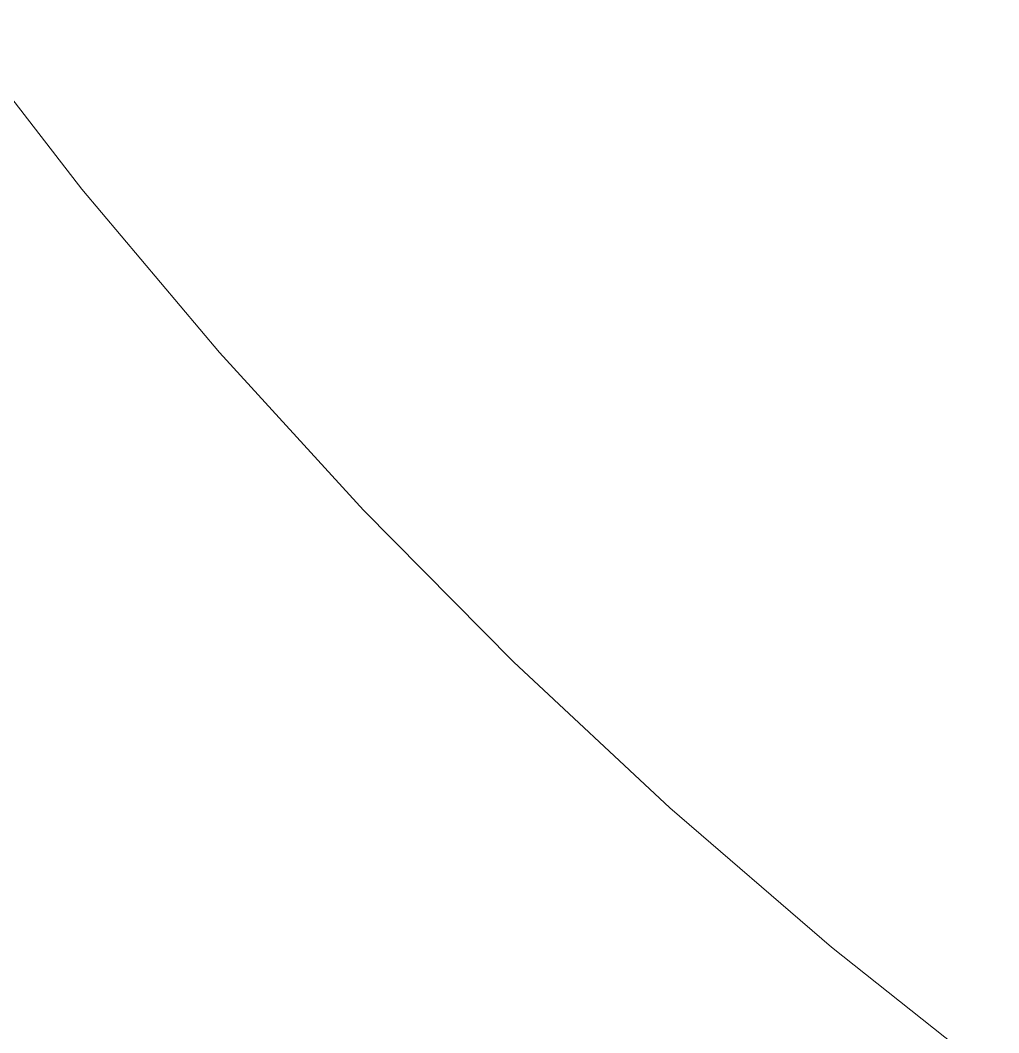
# Model space of a CAD drawing. Header units: millimetres. Extents: x 79795 to 317870, y -36033 to 97293.
# Drawn here: x 158669.4 to 158742.8, y 11990.9 to 12066.7 of the extents above; entities that cross this region are included whole.
import ezdxf

# ---------------------------------------------------------------- set-up
doc = ezdxf.new("R2010")
doc.units = ezdxf.units.MM
doc.header["$MEASUREMENT"] = 0
doc.layers.add('I-FURN', color=8, linetype='CONTINUOUS', lineweight=9)

msp = doc.modelspace()

# ---------------------------------------------------------------- linework, layer by layer
at = {"layer": 'I-FURN'}
for p, q in [((158664.255, 12066.696), (158674.064, 12054.057)), ((158674.064, 12054.057), (158684.371, 12041.82)), ((158684.371, 12041.82), (158695.159, 12030.005)), ((158695.159, 12030.005), (158706.411, 12018.632)), ((158706.411, 12018.632), (158718.108, 12007.717)), ((158718.108, 12007.717), (158730.233, 11997.278)), ((158730.233, 11997.278), (158742.765, 11987.333))]:
    msp.add_line(p, q, dxfattribs=at)

doc.saveas('drawing.dxf')
